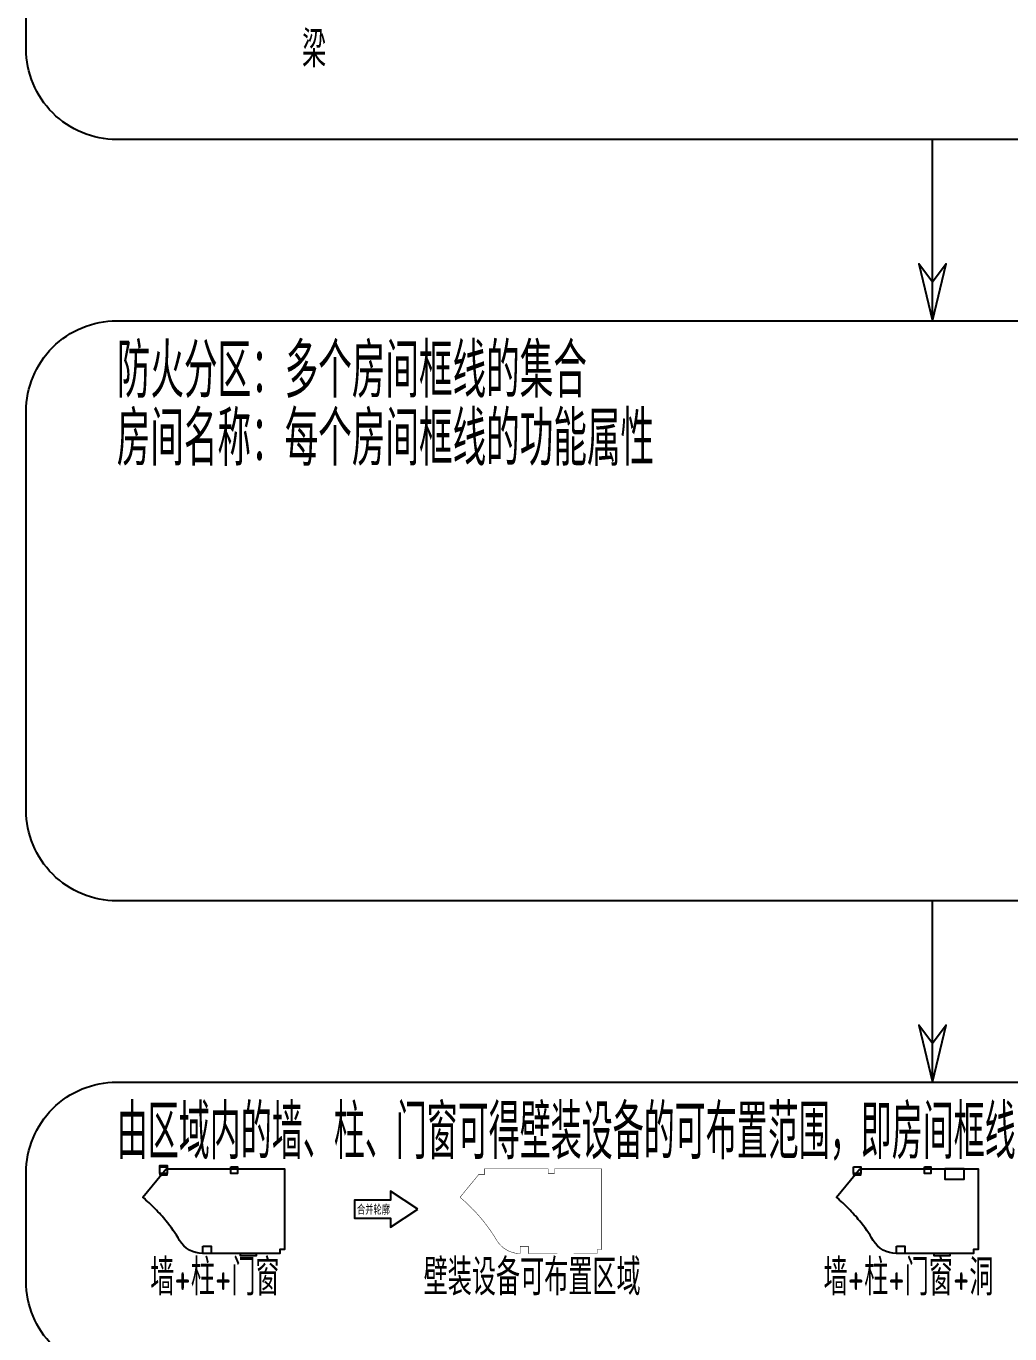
# Model space of a CAD drawing. Header units: millimetres. Extents: x -77018 to 517482, y 450785 to 1577285.
# Drawn here: x 55232 to 163762, y 1013509 to 1157792 of the extents above; entities that cross this region are included whole.
import ezdxf
from ezdxf.enums import TextEntityAlignment as Align

# ---------------------------------------------------------------- set-up
doc = ezdxf.new("R2010")
doc.units = ezdxf.units.MM
doc.header["$LTSCALE"] = 1000
doc.layers.add('AE-HOLE', color=201, linetype='Continuous', plot=False)
doc.layers.add('柱子', color=7, linetype='Continuous', plot=False)
for name, color, linetype in [('E-UNIV-DIAG', 2, 'Continuous'), ('E-UNIV-NOTE', 6, 'Continuous'), ('可布置区域（壁装）', 5, 'Continuous'), ('房间框线', 30, 'Continuous'), ('门窗框线', 114, 'Continuous')]:
    doc.layers.add(name, color=color, linetype=linetype)
doc.styles.add('TH-STYLE3', font='tssdeng.shx', dxfattribs={"width": 0.65, "bigfont": 'tssdchn.shx'})

msp = doc.modelspace()

# ---------------------------------------------------------------- linework, layer by layer
at = {"layer": 'AE-HOLE'}
msp.add_lwpolyline([(158734, 1031718), (156584, 1031718), (156584, 1030568), (158734, 1030568)], close=True, dxfattribs=at)
at = {"layer": 'E-UNIV-DIAG', "color": 3}
for points in [[(245232, 1145285), (65232, 1145285, -0.4142136), (55232, 1155285), (55232, 1167285, -0.4142136), (65232, 1177285), (245232, 1177285, -0.4142136), (255232, 1167285), (255232, 1155285, -0.4142136)], [(245232, 1061285), (65232, 1061285, -0.4142136), (55232, 1071285), (55232, 1115285, -0.4142136), (65232, 1125285), (245232, 1125285, -0.4142136), (255232, 1115285), (255232, 1071285, -0.4142136)]]:
    msp.add_lwpolyline(points, format="xyb", close=True, dxfattribs=at)
at = {"layer": 'E-UNIV-DIAG'}
for points in [[(155232, 1125285), (155232, 1145285)], [(155232, 1125285), (156732, 1131561), (155232, 1129561), (153732, 1131561), (155232, 1125285)], [(155232, 1041285), (155232, 1061285)], [(155232, 1041285), (156732, 1047561), (155232, 1045561), (153732, 1047561), (155232, 1041285)]]:
    msp.add_lwpolyline(points, dxfattribs=at)
msp.add_lwpolyline([(245232, 1009285), (65232, 1009285, -0.4142136), (55232, 1019285), (55232, 1031285, -0.4142136), (65232, 1041285), (245232, 1041285, -0.4142136), (255232, 1031285), (255232, 1019285, -0.4142136)], format="xyb", close=True, dxfattribs=at)
at = {"layer": 'E-UNIV-NOTE'}
msp.add_lwpolyline([(98445, 1027268), (95445, 1029268), (95445, 1028268), (91476, 1028268), (91476, 1026268), (95445, 1026268), (95445, 1025268), (98445, 1027268)], dxfattribs=at)
at = {"layer": '可布置区域（壁装）', "const_width": 50}
msp.add_lwpolyline([(113852, 1022368), (110632, 1022368), (110632, 1023168), (109732, 1023168), (109732, 1022368), (109729, 1022368, -0.2635596), (107156, 1023826, 0.0349117), (105660, 1025969, 0.0237031), (104463, 1027315, 0.0249509), (103100, 1028576), (105146, 1031068), (105782, 1031068), (105782, 1031718), (112832, 1031718), (112832, 1031218), (113532, 1031218), (113532, 1031718), (118732, 1031718), (118732, 1022818), (118232, 1022818), (118232, 1022368), (115652, 1022368)], format="xyb", dxfattribs=at)
at = {"layer": '房间框线'}
for points in [[(70680, 1031718), (83732, 1031718), (83732, 1022818), (83232, 1022818), (83232, 1022368), (74729, 1022368, -0.2635596), (72156, 1023826, 0.0349117), (70660, 1025969, 0.0237031), (69463, 1027315, 0.0249509), (68100, 1028576)], [(147207, 1031718), (160259, 1031718), (160259, 1022818), (159759, 1022818), (159759, 1022368), (151256, 1022368, -0.2635596), (148683, 1023826, 0.0349117), (147187, 1025969, 0.0237031), (145990, 1027315, 0.0249509), (144627, 1028576)]]:
    msp.add_lwpolyline(points, format="xyb", close=True, dxfattribs=at)
at = {"layer": '柱子'}
for points in [[(70782, 1031918), (69982, 1031918), (69982, 1032068), (70782, 1032068), (70782, 1031918)], [(69982, 1031918), (70782, 1031918), (70782, 1031218), (69982, 1031218)], [(77832, 1031918), (78532, 1031918), (78532, 1031218), (77832, 1031218)], [(146509, 1031918), (147309, 1031918), (147309, 1031218), (146509, 1031218)], [(154359, 1031918), (155059, 1031918), (155059, 1031218), (154359, 1031218)], [(70782, 1031218), (69982, 1031218), (69982, 1031068), (70782, 1031068), (70782, 1031218)], [(147309, 1031218), (146509, 1031218), (146509, 1031068), (147309, 1031068), (147309, 1031218)], [(74732, 1023168), (75632, 1023168), (75632, 1022368), (74732, 1022368)], [(151259, 1023168), (152159, 1023168), (152159, 1022368), (151259, 1022368)]]:
    msp.add_lwpolyline(points, close=True, dxfattribs=at)
at = {"layer": '门窗框线'}
for points in [[(80652, 1022368), (78852, 1022368), (78852, 1022168), (80652, 1022168)], [(157179, 1022368), (155379, 1022368), (155379, 1022168), (157179, 1022168)]]:
    msp.add_lwpolyline(points, close=True, dxfattribs=at)

# ---------------------------------------------------------------- texts
at = {"layer": 'E-UNIV-NOTE', "style": 'TH-STYLE3', "width": 0.7}
for s, height, p in [('梁', 4000, (87004, 1155463)), ('合并轮廓', 1000, (93555, 1027268)), ('墙+柱+门窗', 4000, (76055, 1019963)), ('壁装设备可布置区域', 4000, (111055, 1019963)), ('墙+柱+门窗+洞', 4000, (152582, 1019963))]:
    msp.add_text(s, height=height, dxfattribs=at).set_placement(p, align=Align.MIDDLE)
at = {"layer": 'E-UNIV-NOTE', "style": 'TH-STYLE3'}
for s, width, p in [('防火分区：多个房间框线的集合', 0.65, (65232, 1119785)), ('房间名称：每个房间框线的功能属性', 0.65, (65232, 1112285)), ('由区域内的墙、柱、门窗可得壁装设备的可布置范围，即房间框线内除去门窗、洞线处的墙与柱形成的所有轮廓线：', 0.6, (65232, 1035785))]:
    msp.add_text(s, height=6000, dxfattribs=dict(at, width=width)).set_placement(p, align=Align.MIDDLE_LEFT)

doc.saveas('drawing.dxf')
